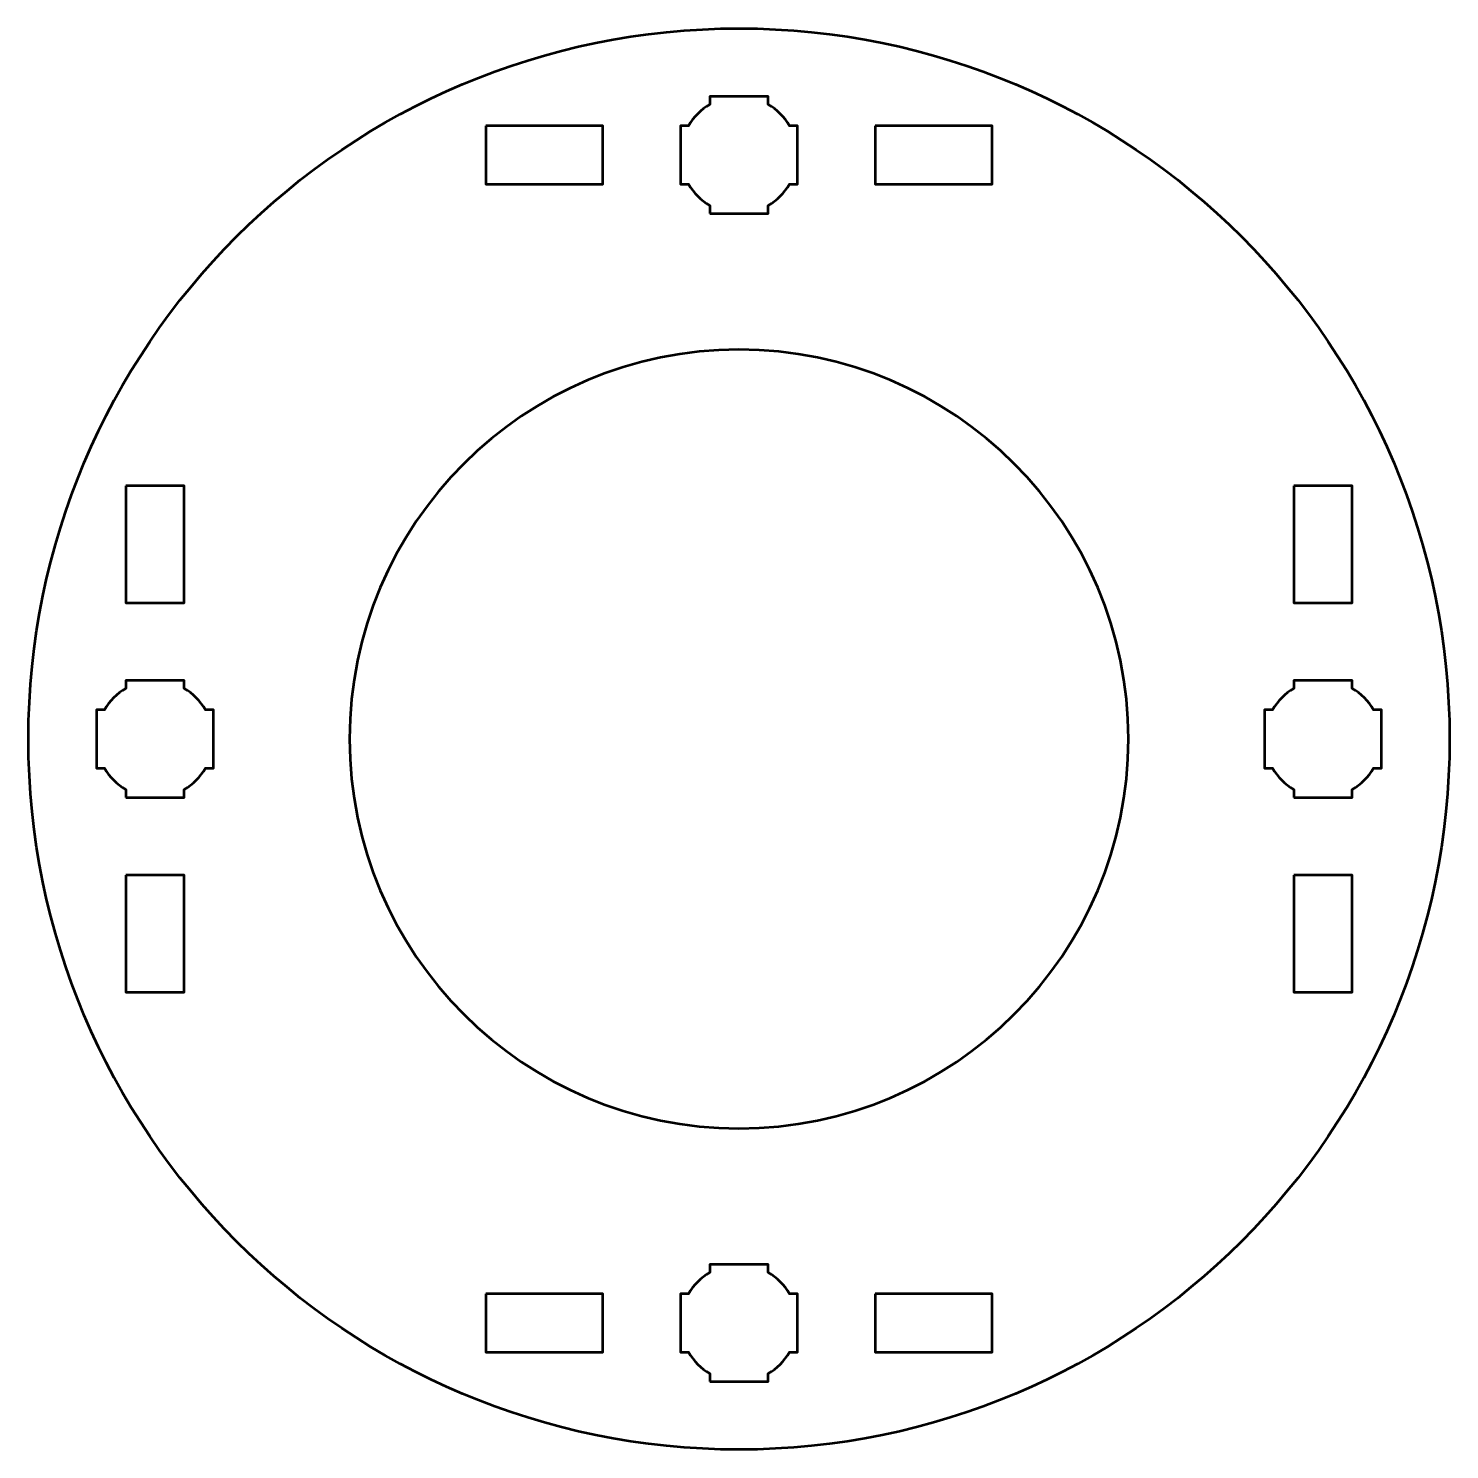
# Model space of a CAD drawing. Header units: centimetres. Extents: x -211 to 242, y -245 to 228.
# Drawn here: x -167.65 to -160.35, y -215.65 to -208.35 of the extents above; entities that cross this region are included whole.
import ezdxf

# ---------------------------------------------------------------- set-up
doc = ezdxf.new("R2010")
doc.units = ezdxf.units.CM
doc.header["$MEASUREMENT"] = 0
doc.layers.add('Layer 1', color=7, linetype='Continuous')

msp = doc.modelspace()

# ---------------------------------------------------------------- linework, layer by layer
at = {"layer": 'Layer 1', "color": 250, "lineweight": 53}
msp.add_ellipse((-164, -212), major_axis=(0, 3.65), ratio=1, dxfattribs=at)
for points, knots in [([(-164.15001, -209.30004), (-164.15001, -209.30004), (-164.15001, -209.25986), (-164.15001, -209.25986), (-164.15001, -209.25986), (-164.19555, -209.23353), (-164.23351, -209.19558), (-164.25986, -209.15005), (-164.25986, -209.15005), (-164.25986, -209.15005), (-164.30001, -209.15005), (-164.30001, -209.15005), (-164.30001, -209.15005), (-164.30001, -209.15005), (-164.30001, -209.00153), (-164.30001, -209.00153), (-164.30001, -209.00153), (-164.30001, -209.00153), (-164.30003, -208.99998), (-164.30003, -208.99998), (-164.30003, -208.99998), (-164.30003, -208.99998), (-164.30001, -208.99843), (-164.30001, -208.99843), (-164.30001, -208.99843), (-164.30001, -208.99843), (-164.30001, -208.85004), (-164.30001, -208.85004), (-164.30001, -208.85004), (-164.30001, -208.85004), (-164.25991, -208.85004), (-164.25991, -208.85004), (-164.25991, -208.85004), (-164.23356, -208.80447), (-164.19557, -208.76647), (-164.15001, -208.74011), (-164.15001, -208.74011), (-164.15001, -208.74011), (-164.15001, -208.70003), (-164.15001, -208.70003), (-164.15001, -208.70003), (-164.15001, -208.70003), (-164.00467, -208.70003), (-164.00467, -208.70003), (-164.00467, -208.70003), (-164.00467, -208.70003), (-164.00003, -208.69997), (-164.00003, -208.69997), (-164.00003, -208.69997), (-164.00003, -208.69997), (-163.99538, -208.70003), (-163.99538, -208.70003), (-163.99538, -208.70003), (-163.99538, -208.70003), (-163.85, -208.70003), (-163.85, -208.70003), (-163.85, -208.70003), (-163.85, -208.70003), (-163.85, -208.74011), (-163.85, -208.74011), (-163.85, -208.74011), (-163.80443, -208.76647), (-163.76646, -208.80447), (-163.74012, -208.85004), (-163.74012, -208.85004), (-163.74012, -208.85004), (-163.7, -208.85004), (-163.7, -208.85004), (-163.7, -208.85004), (-163.7, -208.85004), (-163.7, -209.15005), (-163.7, -209.15005), (-163.7, -209.15005), (-163.7, -209.15005), (-163.74017, -209.15005), (-163.74017, -209.15005), (-163.74017, -209.15005), (-163.76651, -209.19558), (-163.80447, -209.23353), (-163.85, -209.25986), (-163.85, -209.25986), (-163.85, -209.25986), (-163.85, -209.30004), (-163.85, -209.30004), (-163.85, -209.30004), (-163.85, -209.30004), (-164.15001, -209.30004), (-164.15001, -209.30004)], [0, 0, 0, 0, 0.0454545, 0.0454545, 0.0454545, 0.0454545, 0.0909091, 0.0909091, 0.0909091, 0.0909091, 0.1363636, 0.1363636, 0.1363636, 0.1363636, 0.1818182, 0.1818182, 0.1818182, 0.1818182, 0.2272727, 0.2272727, 0.2272727, 0.2272727, 0.2727273, 0.2727273, 0.2727273, 0.2727273, 0.3181818, 0.3181818, 0.3181818, 0.3181818, 0.3636364, 0.3636364, 0.3636364, 0.3636364, 0.4090909, 0.4090909, 0.4090909, 0.4090909, 0.4545455, 0.4545455, 0.4545455, 0.4545455, 0.5, 0.5, 0.5, 0.5, 0.5454545, 0.5454545, 0.5454545, 0.5454545, 0.5909091, 0.5909091, 0.5909091, 0.5909091, 0.6363636, 0.6363636, 0.6363636, 0.6363636, 0.6818182, 0.6818182, 0.6818182, 0.6818182, 0.7272727, 0.7272727, 0.7272727, 0.7272727, 0.7727273, 0.7727273, 0.7727273, 0.7727273, 0.8181818, 0.8181818, 0.8181818, 0.8181818, 0.8636364, 0.8636364, 0.8636364, 0.8636364, 0.9090909, 0.9090909, 0.9090909, 0.9090909, 0.9545455, 0.9545455, 0.9545455, 0.9545455, 1, 1, 1, 1]), ([(-165.30001, -208.85004), (-165.30001, -208.85004), (-164.7, -208.85004), (-164.7, -208.85004), (-164.7, -208.85004), (-164.7, -208.85004), (-164.7, -209.15005), (-164.7, -209.15005), (-164.7, -209.15005), (-164.7, -209.15005), (-165.30001, -209.15005), (-165.30001, -209.15005), (-165.30001, -209.15005), (-165.30001, -209.15005), (-165.30001, -208.85004), (-165.30001, -208.85004)], [0, 0, 0, 0, 0.25, 0.25, 0.25, 0.25, 0.5, 0.5, 0.5, 0.5, 0.75, 0.75, 0.75, 0.75, 1, 1, 1, 1]), ([(-163.30004, -208.85004), (-163.30004, -208.85004), (-162.70004, -208.85004), (-162.70004, -208.85004), (-162.70004, -208.85004), (-162.70004, -208.85004), (-162.70004, -209.15005), (-162.70004, -209.15005), (-162.70004, -209.15005), (-162.70004, -209.15005), (-163.30004, -209.15005), (-163.30004, -209.15005), (-163.30004, -209.15005), (-163.30004, -209.15005), (-163.30004, -208.85004), (-163.30004, -208.85004)], [0, 0, 0, 0, 0.25, 0.25, 0.25, 0.25, 0.5, 0.5, 0.5, 0.5, 0.75, 0.75, 0.75, 0.75, 1, 1, 1, 1]), ([(-164.00002, -209.99998), (-162.89562, -209.99998), (-162.00002, -210.89558), (-162.00002, -211.99998), (-162.00002, -211.99998), (-162.00002, -213.10438), (-162.89562, -213.99998), (-164.00002, -213.99998), (-164.00002, -213.99998), (-165.10442, -213.99998), (-166.00002, -213.10438), (-166.00002, -211.99998), (-166.00002, -211.99998), (-166.00002, -210.89558), (-165.10442, -209.99998), (-164.00002, -209.99998)], [0, 0, 0, 0, 0.25, 0.25, 0.25, 0.25, 0.5, 0.5, 0.5, 0.5, 0.75, 0.75, 0.75, 0.75, 1, 1, 1, 1]), ([(-167.14996, -210.69999), (-167.14996, -210.69999), (-166.84995, -210.69999), (-166.84995, -210.69999), (-166.84995, -210.69999), (-166.84995, -210.69999), (-166.84995, -211.3), (-166.84995, -211.3), (-166.84995, -211.3), (-166.84995, -211.3), (-167.14996, -211.3), (-167.14996, -211.3), (-167.14996, -211.3), (-167.14996, -211.3), (-167.14996, -210.69999), (-167.14996, -210.69999)], [0, 0, 0, 0, 0.25, 0.25, 0.25, 0.25, 0.5, 0.5, 0.5, 0.5, 0.75, 0.75, 0.75, 0.75, 1, 1, 1, 1]), ([(-161.15009, -210.69999), (-161.15009, -210.69999), (-160.85009, -210.69999), (-160.85009, -210.69999), (-160.85009, -210.69999), (-160.85009, -210.69999), (-160.85009, -211.3), (-160.85009, -211.3), (-160.85009, -211.3), (-160.85009, -211.3), (-161.15009, -211.3), (-161.15009, -211.3), (-161.15009, -211.3), (-161.15009, -211.3), (-161.15009, -210.69999), (-161.15009, -210.69999)], [0, 0, 0, 0, 0.25, 0.25, 0.25, 0.25, 0.5, 0.5, 0.5, 0.5, 0.75, 0.75, 0.75, 0.75, 1, 1, 1, 1]), ([(-167.15001, -212.30004), (-167.15001, -212.30004), (-167.15001, -212.25986), (-167.15001, -212.25986), (-167.15001, -212.25986), (-167.19555, -212.23353), (-167.23351, -212.19558), (-167.25986, -212.15005), (-167.25986, -212.15005), (-167.25986, -212.15005), (-167.30001, -212.15005), (-167.30001, -212.15005), (-167.30001, -212.15005), (-167.30001, -212.15005), (-167.30001, -212.00153), (-167.30001, -212.00153), (-167.30001, -212.00153), (-167.30001, -212.00153), (-167.30003, -211.99998), (-167.30003, -211.99998), (-167.30003, -211.99998), (-167.30003, -211.99998), (-167.30001, -211.99843), (-167.30001, -211.99843), (-167.30001, -211.99843), (-167.30001, -211.99843), (-167.30001, -211.85004), (-167.30001, -211.85004), (-167.30001, -211.85004), (-167.30001, -211.85004), (-167.25991, -211.85004), (-167.25991, -211.85004), (-167.25991, -211.85004), (-167.23356, -211.80447), (-167.19557, -211.76647), (-167.15001, -211.74011), (-167.15001, -211.74011), (-167.15001, -211.74011), (-167.15001, -211.70003), (-167.15001, -211.70003), (-167.15001, -211.70003), (-167.15001, -211.70003), (-167.00467, -211.70003), (-167.00467, -211.70003), (-167.00467, -211.70003), (-167.00467, -211.70003), (-167.00003, -211.69997), (-167.00003, -211.69997), (-167.00003, -211.69997), (-167.00003, -211.69997), (-166.99538, -211.70003), (-166.99538, -211.70003), (-166.99538, -211.70003), (-166.99538, -211.70003), (-166.85, -211.70003), (-166.85, -211.70003), (-166.85, -211.70003), (-166.85, -211.70003), (-166.85, -211.74011), (-166.85, -211.74011), (-166.85, -211.74011), (-166.80443, -211.76647), (-166.76646, -211.80447), (-166.74012, -211.85004), (-166.74012, -211.85004), (-166.74012, -211.85004), (-166.7, -211.85004), (-166.7, -211.85004), (-166.7, -211.85004), (-166.7, -211.85004), (-166.7, -212.15005), (-166.7, -212.15005), (-166.7, -212.15005), (-166.7, -212.15005), (-166.74017, -212.15005), (-166.74017, -212.15005), (-166.74017, -212.15005), (-166.76651, -212.19558), (-166.80447, -212.23353), (-166.85, -212.25986), (-166.85, -212.25986), (-166.85, -212.25986), (-166.85, -212.30004), (-166.85, -212.30004), (-166.85, -212.30004), (-166.85, -212.30004), (-167.15001, -212.30004), (-167.15001, -212.30004)], [0, 0, 0, 0, 0.0454545, 0.0454545, 0.0454545, 0.0454545, 0.0909091, 0.0909091, 0.0909091, 0.0909091, 0.1363636, 0.1363636, 0.1363636, 0.1363636, 0.1818182, 0.1818182, 0.1818182, 0.1818182, 0.2272727, 0.2272727, 0.2272727, 0.2272727, 0.2727273, 0.2727273, 0.2727273, 0.2727273, 0.3181818, 0.3181818, 0.3181818, 0.3181818, 0.3636364, 0.3636364, 0.3636364, 0.3636364, 0.4090909, 0.4090909, 0.4090909, 0.4090909, 0.4545455, 0.4545455, 0.4545455, 0.4545455, 0.5, 0.5, 0.5, 0.5, 0.5454545, 0.5454545, 0.5454545, 0.5454545, 0.5909091, 0.5909091, 0.5909091, 0.5909091, 0.6363636, 0.6363636, 0.6363636, 0.6363636, 0.6818182, 0.6818182, 0.6818182, 0.6818182, 0.7272727, 0.7272727, 0.7272727, 0.7272727, 0.7727273, 0.7727273, 0.7727273, 0.7727273, 0.8181818, 0.8181818, 0.8181818, 0.8181818, 0.8636364, 0.8636364, 0.8636364, 0.8636364, 0.9090909, 0.9090909, 0.9090909, 0.9090909, 0.9545455, 0.9545455, 0.9545455, 0.9545455, 1, 1, 1, 1]), ([(-161.15001, -212.30004), (-161.15001, -212.30004), (-161.15001, -212.25986), (-161.15001, -212.25986), (-161.15001, -212.25986), (-161.19555, -212.23353), (-161.23351, -212.19558), (-161.25986, -212.15005), (-161.25986, -212.15005), (-161.25986, -212.15005), (-161.30001, -212.15005), (-161.30001, -212.15005), (-161.30001, -212.15005), (-161.30001, -212.15005), (-161.30001, -212.00153), (-161.30001, -212.00153), (-161.30001, -212.00153), (-161.30001, -212.00153), (-161.30003, -211.99998), (-161.30003, -211.99998), (-161.30003, -211.99998), (-161.30003, -211.99998), (-161.30001, -211.99843), (-161.30001, -211.99843), (-161.30001, -211.99843), (-161.30001, -211.99843), (-161.30001, -211.85004), (-161.30001, -211.85004), (-161.30001, -211.85004), (-161.30001, -211.85004), (-161.25991, -211.85004), (-161.25991, -211.85004), (-161.25991, -211.85004), (-161.23356, -211.80447), (-161.19557, -211.76647), (-161.15001, -211.74011), (-161.15001, -211.74011), (-161.15001, -211.74011), (-161.15001, -211.70003), (-161.15001, -211.70003), (-161.15001, -211.70003), (-161.15001, -211.70003), (-161.00467, -211.70003), (-161.00467, -211.70003), (-161.00467, -211.70003), (-161.00467, -211.70003), (-161.00003, -211.69997), (-161.00003, -211.69997), (-161.00003, -211.69997), (-161.00003, -211.69997), (-160.99538, -211.70003), (-160.99538, -211.70003), (-160.99538, -211.70003), (-160.99538, -211.70003), (-160.85, -211.70003), (-160.85, -211.70003), (-160.85, -211.70003), (-160.85, -211.70003), (-160.85, -211.74011), (-160.85, -211.74011), (-160.85, -211.74011), (-160.80443, -211.76647), (-160.76646, -211.80447), (-160.74012, -211.85004), (-160.74012, -211.85004), (-160.74012, -211.85004), (-160.7, -211.85004), (-160.7, -211.85004), (-160.7, -211.85004), (-160.7, -211.85004), (-160.7, -212.15005), (-160.7, -212.15005), (-160.7, -212.15005), (-160.7, -212.15005), (-160.74017, -212.15005), (-160.74017, -212.15005), (-160.74017, -212.15005), (-160.76651, -212.19558), (-160.80447, -212.23353), (-160.85, -212.25986), (-160.85, -212.25986), (-160.85, -212.25986), (-160.85, -212.30004), (-160.85, -212.30004), (-160.85, -212.30004), (-160.85, -212.30004), (-161.15001, -212.30004), (-161.15001, -212.30004)], [0, 0, 0, 0, 0.0454545, 0.0454545, 0.0454545, 0.0454545, 0.0909091, 0.0909091, 0.0909091, 0.0909091, 0.1363636, 0.1363636, 0.1363636, 0.1363636, 0.1818182, 0.1818182, 0.1818182, 0.1818182, 0.2272727, 0.2272727, 0.2272727, 0.2272727, 0.2727273, 0.2727273, 0.2727273, 0.2727273, 0.3181818, 0.3181818, 0.3181818, 0.3181818, 0.3636364, 0.3636364, 0.3636364, 0.3636364, 0.4090909, 0.4090909, 0.4090909, 0.4090909, 0.4545455, 0.4545455, 0.4545455, 0.4545455, 0.5, 0.5, 0.5, 0.5, 0.5454545, 0.5454545, 0.5454545, 0.5454545, 0.5909091, 0.5909091, 0.5909091, 0.5909091, 0.6363636, 0.6363636, 0.6363636, 0.6363636, 0.6818182, 0.6818182, 0.6818182, 0.6818182, 0.7272727, 0.7272727, 0.7272727, 0.7272727, 0.7727273, 0.7727273, 0.7727273, 0.7727273, 0.8181818, 0.8181818, 0.8181818, 0.8181818, 0.8636364, 0.8636364, 0.8636364, 0.8636364, 0.9090909, 0.9090909, 0.9090909, 0.9090909, 0.9545455, 0.9545455, 0.9545455, 0.9545455, 1, 1, 1, 1]), ([(-167.14996, -212.69996), (-167.14996, -212.69996), (-166.84995, -212.69996), (-166.84995, -212.69996), (-166.84995, -212.69996), (-166.84995, -212.69996), (-166.84995, -213.29996), (-166.84995, -213.29996), (-166.84995, -213.29996), (-166.84995, -213.29996), (-167.14996, -213.29996), (-167.14996, -213.29996), (-167.14996, -213.29996), (-167.14996, -213.29996), (-167.14996, -212.69996), (-167.14996, -212.69996)], [0, 0, 0, 0, 0.25, 0.25, 0.25, 0.25, 0.5, 0.5, 0.5, 0.5, 0.75, 0.75, 0.75, 0.75, 1, 1, 1, 1]), ([(-161.15009, -212.69996), (-161.15009, -212.69996), (-160.85009, -212.69996), (-160.85009, -212.69996), (-160.85009, -212.69996), (-160.85009, -212.69996), (-160.85009, -213.29996), (-160.85009, -213.29996), (-160.85009, -213.29996), (-160.85009, -213.29996), (-161.15009, -213.29996), (-161.15009, -213.29996), (-161.15009, -213.29996), (-161.15009, -213.29996), (-161.15009, -212.69996), (-161.15009, -212.69996)], [0, 0, 0, 0, 0.25, 0.25, 0.25, 0.25, 0.5, 0.5, 0.5, 0.5, 0.75, 0.75, 0.75, 0.75, 1, 1, 1, 1]), ([(-164.15001, -215.30004), (-164.15001, -215.30004), (-164.15001, -215.25986), (-164.15001, -215.25986), (-164.15001, -215.25986), (-164.19555, -215.23353), (-164.23351, -215.19558), (-164.25986, -215.15005), (-164.25986, -215.15005), (-164.25986, -215.15005), (-164.30001, -215.15005), (-164.30001, -215.15005), (-164.30001, -215.15005), (-164.30001, -215.15005), (-164.30001, -215.00153), (-164.30001, -215.00153), (-164.30001, -215.00153), (-164.30001, -215.00153), (-164.30003, -214.99998), (-164.30003, -214.99998), (-164.30003, -214.99998), (-164.30003, -214.99998), (-164.30001, -214.99843), (-164.30001, -214.99843), (-164.30001, -214.99843), (-164.30001, -214.99843), (-164.30001, -214.85004), (-164.30001, -214.85004), (-164.30001, -214.85004), (-164.30001, -214.85004), (-164.25991, -214.85004), (-164.25991, -214.85004), (-164.25991, -214.85004), (-164.23356, -214.80447), (-164.19557, -214.76647), (-164.15001, -214.74011), (-164.15001, -214.74011), (-164.15001, -214.74011), (-164.15001, -214.70003), (-164.15001, -214.70003), (-164.15001, -214.70003), (-164.15001, -214.70003), (-164.00467, -214.70003), (-164.00467, -214.70003), (-164.00467, -214.70003), (-164.00467, -214.70003), (-164.00003, -214.69997), (-164.00003, -214.69997), (-164.00003, -214.69997), (-164.00003, -214.69997), (-163.99538, -214.70003), (-163.99538, -214.70003), (-163.99538, -214.70003), (-163.99538, -214.70003), (-163.85, -214.70003), (-163.85, -214.70003), (-163.85, -214.70003), (-163.85, -214.70003), (-163.85, -214.74011), (-163.85, -214.74011), (-163.85, -214.74011), (-163.80443, -214.76647), (-163.76646, -214.80447), (-163.74012, -214.85004), (-163.74012, -214.85004), (-163.74012, -214.85004), (-163.7, -214.85004), (-163.7, -214.85004), (-163.7, -214.85004), (-163.7, -214.85004), (-163.7, -215.15005), (-163.7, -215.15005), (-163.7, -215.15005), (-163.7, -215.15005), (-163.74017, -215.15005), (-163.74017, -215.15005), (-163.74017, -215.15005), (-163.76651, -215.19558), (-163.80447, -215.23353), (-163.85, -215.25986), (-163.85, -215.25986), (-163.85, -215.25986), (-163.85, -215.30004), (-163.85, -215.30004), (-163.85, -215.30004), (-163.85, -215.30004), (-164.15001, -215.30004), (-164.15001, -215.30004)], [0, 0, 0, 0, 0.0454545, 0.0454545, 0.0454545, 0.0454545, 0.0909091, 0.0909091, 0.0909091, 0.0909091, 0.1363636, 0.1363636, 0.1363636, 0.1363636, 0.1818182, 0.1818182, 0.1818182, 0.1818182, 0.2272727, 0.2272727, 0.2272727, 0.2272727, 0.2727273, 0.2727273, 0.2727273, 0.2727273, 0.3181818, 0.3181818, 0.3181818, 0.3181818, 0.3636364, 0.3636364, 0.3636364, 0.3636364, 0.4090909, 0.4090909, 0.4090909, 0.4090909, 0.4545455, 0.4545455, 0.4545455, 0.4545455, 0.5, 0.5, 0.5, 0.5, 0.5454545, 0.5454545, 0.5454545, 0.5454545, 0.5909091, 0.5909091, 0.5909091, 0.5909091, 0.6363636, 0.6363636, 0.6363636, 0.6363636, 0.6818182, 0.6818182, 0.6818182, 0.6818182, 0.7272727, 0.7272727, 0.7272727, 0.7272727, 0.7727273, 0.7727273, 0.7727273, 0.7727273, 0.8181818, 0.8181818, 0.8181818, 0.8181818, 0.8636364, 0.8636364, 0.8636364, 0.8636364, 0.9090909, 0.9090909, 0.9090909, 0.9090909, 0.9545455, 0.9545455, 0.9545455, 0.9545455, 1, 1, 1, 1]), ([(-165.30001, -214.84991), (-165.30001, -214.84991), (-164.7, -214.84991), (-164.7, -214.84991), (-164.7, -214.84991), (-164.7, -214.84991), (-164.7, -215.14991), (-164.7, -215.14991), (-164.7, -215.14991), (-164.7, -215.14991), (-165.30001, -215.14991), (-165.30001, -215.14991), (-165.30001, -215.14991), (-165.30001, -215.14991), (-165.30001, -214.84991), (-165.30001, -214.84991)], [0, 0, 0, 0, 0.25, 0.25, 0.25, 0.25, 0.5, 0.5, 0.5, 0.5, 0.75, 0.75, 0.75, 0.75, 1, 1, 1, 1]), ([(-163.30004, -214.84991), (-163.30004, -214.84991), (-162.70004, -214.84991), (-162.70004, -214.84991), (-162.70004, -214.84991), (-162.70004, -214.84991), (-162.70004, -215.14991), (-162.70004, -215.14991), (-162.70004, -215.14991), (-162.70004, -215.14991), (-163.30004, -215.14991), (-163.30004, -215.14991), (-163.30004, -215.14991), (-163.30004, -215.14991), (-163.30004, -214.84991), (-163.30004, -214.84991)], [0, 0, 0, 0, 0.25, 0.25, 0.25, 0.25, 0.5, 0.5, 0.5, 0.5, 0.75, 0.75, 0.75, 0.75, 1, 1, 1, 1])]:
    msp.add_open_spline(points, degree=3, knots=knots, dxfattribs=at)

doc.saveas('drawing.dxf')
